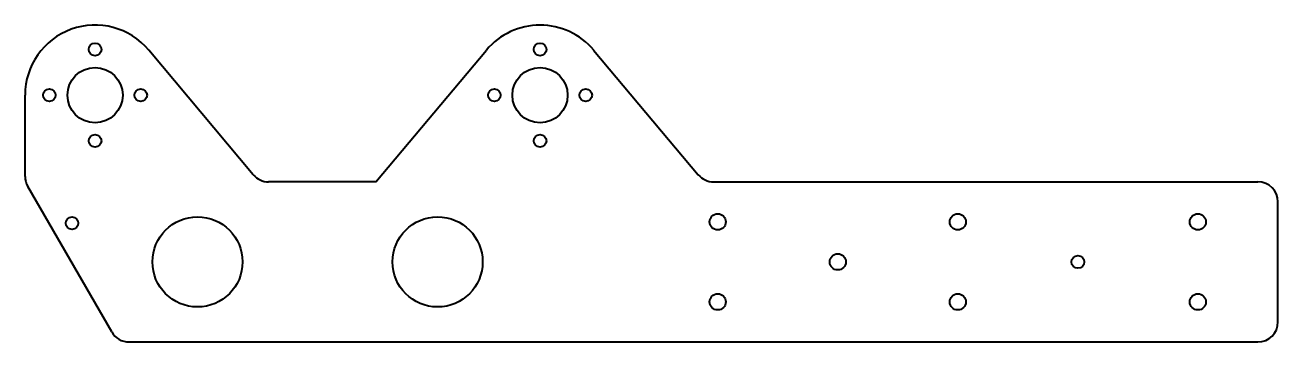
# Model space of a CAD drawing. Header units: inches. Extents: x -3.7 to 12, y 0 to 4.
import ezdxf

# ---------------------------------------------------------------- set-up
doc = ezdxf.new("R2010")
doc.units = ezdxf.units.IN
doc.header["$MEASUREMENT"] = 0
doc.layers.add('Visible', color=7, linetype='Continuous', lineweight=40)

msp = doc.modelspace()

# ---------------------------------------------------------------- linework, layer by layer
at = {"layer": 'Visible'}
for p, q in [((-0.803, 2.089), (-2.109, 3.646)), ((0.728, 2), (2.109, 3.646)), ((3.45, 3.646), (4.756, 2.089)), ((-3.655, 2.067), (-3.655, 3.083)), ((-2.572, 0.125), (-3.621, 1.942)), ((0.728, 2), (-0.612, 2)), ((4.948, 2), (11.75, 2)), ((12, 0.25), (12, 1.75)), ((-2.356, 0), (11.75, 0))]:
    msp.add_line(p, q, dxfattribs=at)
for centre, radius in [((-2.78, 3.654), 0.0787), ((2.78, 3.654), 0.0787), ((-2.78, 3.083), 0.345), ((2.78, 3.083), 0.345), ((-3.351, 3.083), 0.0787), ((-2.209, 3.083), 0.0787), ((2.209, 3.083), 0.0787), ((3.351, 3.083), 0.0787), ((-2.78, 2.512), 0.0787), ((2.78, 2.512), 0.0787), ((5, 1.5), 0.101), ((8, 1.5), 0.101), ((11, 1.5), 0.101), ((-3.068, 1.484), 0.0787), ((-1.5, 1), 0.563), ((1.5, 1), 0.563), ((6.5, 1), 0.101), ((9.5, 1), 0.0795), ((5, 0.5), 0.101), ((8, 0.5), 0.101), ((11, 0.5), 0.101)]:
    msp.add_circle(centre, radius, dxfattribs=at)
for centre, radius, start, end in [((-2.78, 3.083), 0.875, 40, 180), ((2.78, 3.083), 0.875, 40, 140), ((-3.405, 2.067), 0.25, 180, 210), ((-0.612, 2.25), 0.25, 220, 270), ((4.948, 2.25), 0.25, 220, 270), ((11.75, 1.75), 0.25, 0, 90), ((11.75, 0.25), 0.25, 270, 0), ((-2.356, 0.25), 0.25, 210, 270)]:
    msp.add_arc(centre, radius, start, end, dxfattribs=at)

doc.saveas('drawing.dxf')
